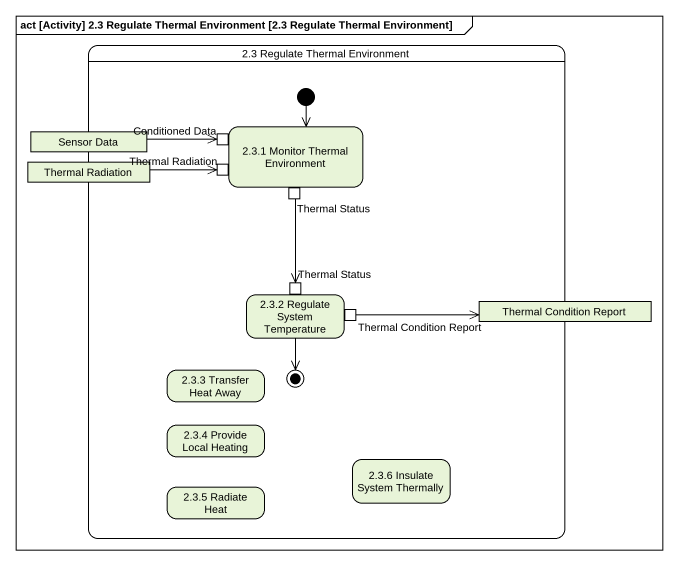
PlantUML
@startuml
mainframe act [Activity] 2.3 Regulate Thermal Environment [2.3 Regulate Thermal Environment]
hide empty description
state "2.3 Regulate Thermal Environment" as s2_3_Regulate_Thermal {
  state "Sensor Data" as Sensor_Data <<object>>
  state "2.3.1 Monitor Thermal Environment" as s2_3_1_Monitor_Thermal {
    state "Conditioned Data" as Conditioned_Data <<inputPin>>
    state "Thermal Radiation" as Thermal_Radiation_2 <<inputPin>>
    state "Thermal Status" as Thermal_Status <<outputPin>>
  }
  state "Thermal Radiation" as Thermal_Radiation <<object>>
  state "2.3.2 Regulate System Temperature" as s2_3_2_Regulate_System {
    state "Thermal Status" as Thermal_Status_2 <<inputPin>>
    state "Thermal Condition Report" as Thermal_Condition_Report <<outputPin>>
  }
  state "Thermal Condition Report" as Thermal_Condition_Report_2 <<object>>
  state "2.3.3 Transfer Heat Away" as s2_3_3_Transfer_Heat_Away
  state "2.3.4 Provide Local Heating" as s2_3_4_Provide_Local_Heating
  state "2.3.6 Insulate System Thermally" as s2_3_6_Insulate_System
  state "2.3.5 Radiate Heat" as s2_3_5_Radiate_Heat
  [*] --> s2_3_1_Monitor_Thermal
  s2_3_2_Regulate_System --> [*]
}
Sensor_Data -right-> Conditioned_Data
Thermal_Radiation -right-> Thermal_Radiation_2
Thermal_Status --> Thermal_Status_2
Thermal_Condition_Report -right-> Thermal_Condition_Report_2
@enduml
